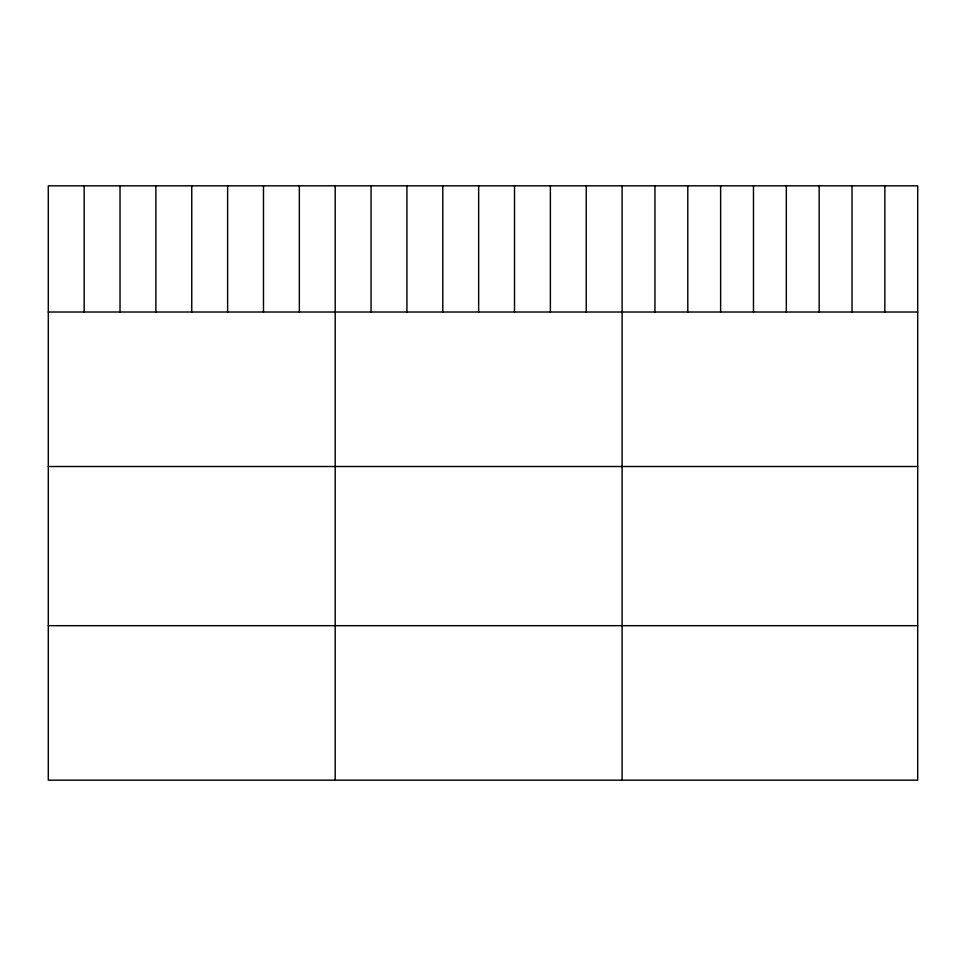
<?xml version="1.0" encoding="UTF-8"?>
<svg xmlns="http://www.w3.org/2000/svg" width="966" height="966" viewBox="0 0 966 966"><rect width="100%" height="100%" fill="white"/><g stroke="black" fill="none" stroke-linecap="round" stroke-linejoin="round"><path stroke-width="1.45" d="M917.7 312.018L917.7 780.166L48.3 780.166L48.3 185.834L917.7 185.834L917.7 312.018L48.3 312.018M48.3 466.506L917.7 466.506M48.3 625.678L917.7 625.678M884.856 185.834L884.856 312.018M852.012 185.834L852.012 312.018M819.168 185.834L819.168 312.018M786.324 185.834L786.324 312.018M753.48 185.834L753.48 312.018M720.636 185.834L720.636 312.018M687.792 185.834L687.792 312.018M654.948 185.834L654.948 312.018M622.104 185.834L622.104 780.166M586.241 185.834L586.241 312.018M550.379 185.834L550.379 312.018M514.516 185.834L514.516 312.018M478.653 185.834L478.653 312.018M442.79 185.834L442.79 312.018M406.928 185.834L406.928 312.018M371.065 185.834L371.065 312.018M335.202 185.834L335.202 780.166M299.339 185.834L299.339 312.018M263.476 185.834L263.476 312.018M227.614 185.834L227.614 312.018M191.751 185.834L191.751 312.018M155.888 185.834L155.888 312.018M120.026 185.834L120.026 312.018M84.163 185.834L84.163 312.018"/></g></svg>
